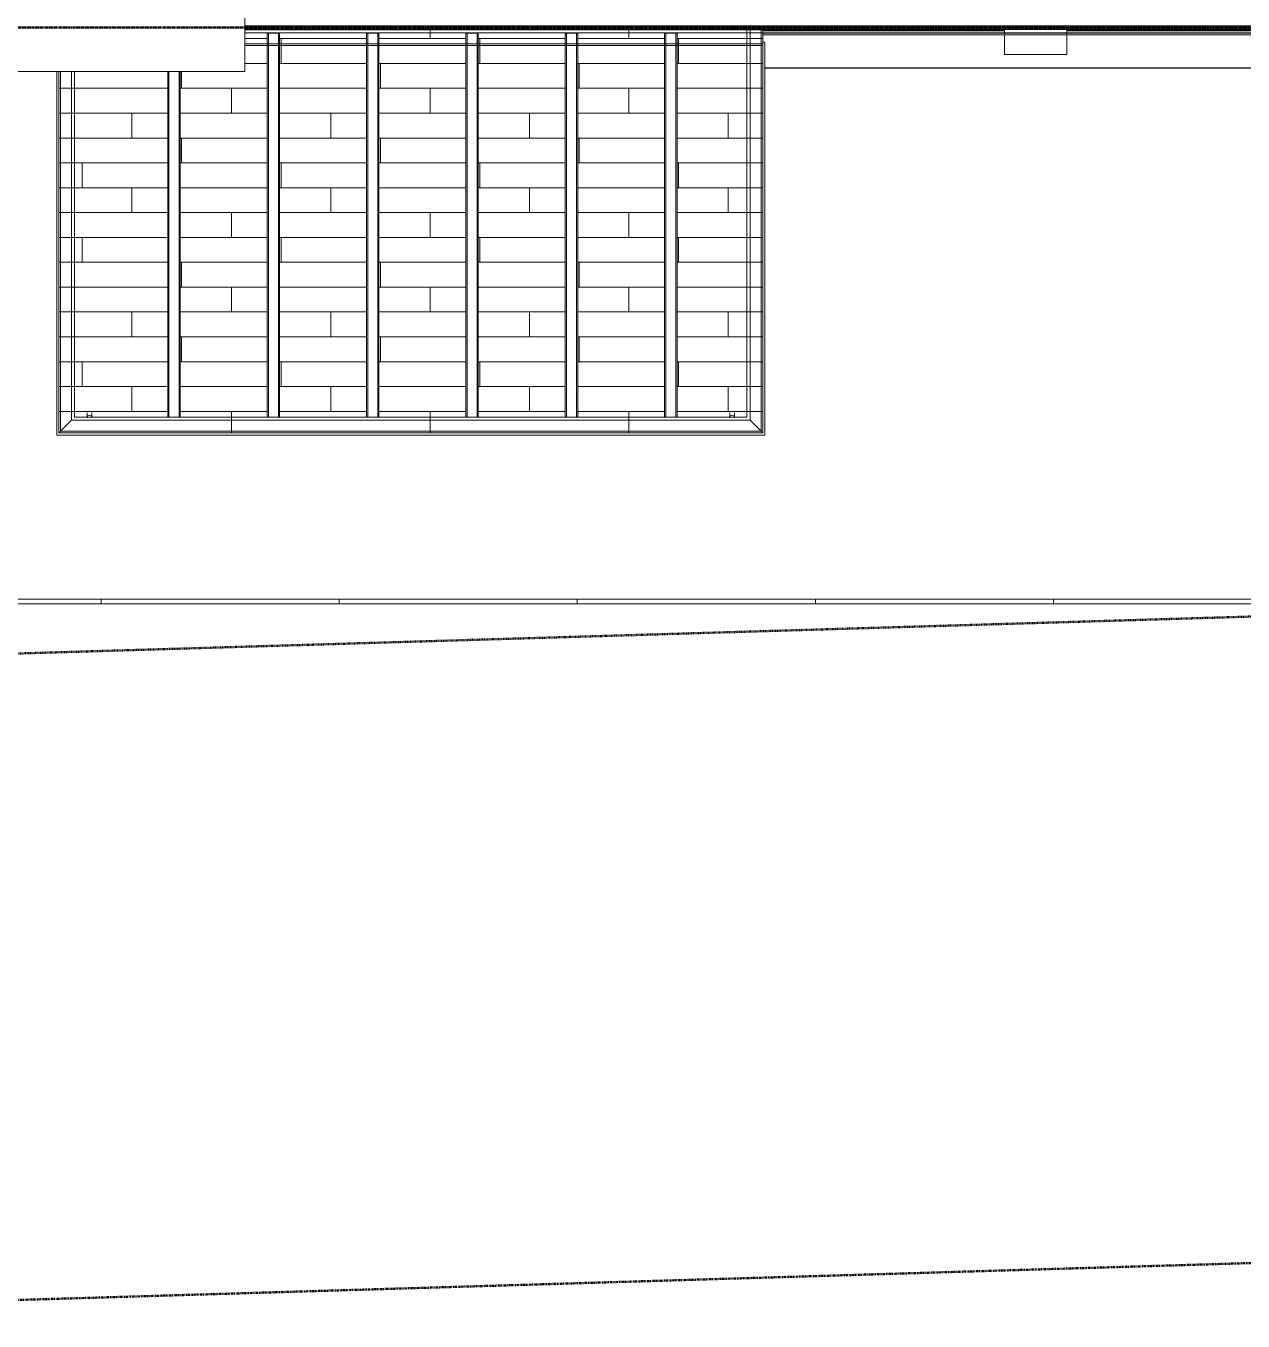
# Model space of a CAD drawing. Header units: inches. Extents: x -4218 to -1830, y 9767 to 12426.
# Drawn here: x -3716.9 to -3520.9, y 9772 to 9980.4 of the extents above; entities that cross this region are included whole.
import ezdxf

# ---------------------------------------------------------------- set-up
doc = ezdxf.new("R2010")
doc.units = ezdxf.units.IN
doc.header["$MEASUREMENT"] = 0
doc.linetypes.add('Dash 1_16_', pattern=[0.125, 0.0625, -0.0625])
doc.linetypes.add('Double Dash 3_8_', pattern=[1, 0.375, -0.125, 0.125, -0.125, 0.125, -0.125])
for name, color, linetype, lineweight in [('A-CLNG-5', 13, 'Continuous', 9), ('A-DETL-MBND', 5, 'Continuous', 9), ('A-DETL-MBND-5', 9, 'Continuous', 9), ('A-FLOR-HRAL', 11, 'Continuous', 9), ('A-GENM', 5, 'Continuous', 9), ('A-GLAZ-CURT', 52, 'Continuous', 9), ('A-WALL-7', 113, 'Continuous', 9), ('C-PROP-LINE', 91, 'Double Dash 3_8_', 50), ('C-PROP-LINE-1', 91, 'Dash 1_16_', 50), ('E-ELEC-EQPM', 71, 'Continuous', 9), ('S-BEAM', 12, 'Continuous', 9)]:
    doc.layers.add(name, color=color, linetype=linetype, lineweight=lineweight)

# ---------------------------------------------------------------- blocks, each defined once
blk = doc.blocks.new('Basic Wall _ EXT - FIBER CEMENT - LARGE - ___-2505169-BACKGROUND - RCP - 1ST FLOOR')
at = {"layer": 'A-WALL-7'}
for p, q in [((-3147.37, 9979.9), (-3681.65, 9979.9)), ((-3147.37, 9979.9), (-3681.65, 9979.9)), ((-3681.65, 9979.87), (-3147.37, 9979.87)), ((-3147.37, 9979.87), (-3681.65, 9979.87))]:
    blk.add_line(p, q, dxfattribs=at)
blk = doc.blocks.new('Basic Wall _ EXT - FIBER CEMENT - LARGE - ___-2162463-BACKGROUND - RCP - 1ST FLOOR')
at = {"layer": 'A-WALL-7'}
for p, q in [((-3289.79, 9979.32), (-3598.29, 9979.32)), ((-3289.79, 9979.31), (-3598.29, 9979.31)), ((-3289.79, 9979.31), (-3598.29, 9979.31)), ((-3289.79, 9979.3), (-3598.29, 9979.3)), ((-3289.79, 9979.28), (-3598.29, 9979.28)), ((-3289.79, 9979.28), (-3598.29, 9979.28)), ((-3289.79, 9978.98), (-3598.29, 9978.98))]:
    blk.add_line(p, q, dxfattribs=at)
blk = doc.blocks.new('Basic Wall _ EXT - FIBER CEMENT - SMALL - ___-2145937-BACKGROUND - RCP - 1ST FLOOR')
at = {"layer": 'A-DETL-MBND'}
for p, q in [((-3681.65, 9980.19), (-3606.45, 9980.19)), ((-3606.45, 9980.19), (-3681.65, 9980.19)), ((-3606.45, 9980.19), (-3681.65, 9980.19)), ((-3606.45, 9980.19), (-3606.37, 9980.19)), ((-3606.37, 9980.19), (-3606.45, 9980.19)), ((-3606.37, 9980.19), (-3606.45, 9980.19)), ((-3606.34, 9980.19), (-3603.57, 9980.19)), ((-3603.57, 9980.19), (-3606.34, 9980.19)), ((-3603.57, 9980.19), (-3606.34, 9980.19)), ((-3603.52, 9980.19), (-3603.46, 9980.19)), ((-3603.46, 9980.19), (-3603.52, 9980.19)), ((-3603.46, 9980.19), (-3603.52, 9980.19)), ((-3603.46, 9980.19), (-3603.38, 9980.19)), ((-3603.38, 9980.19), (-3603.46, 9980.19)), ((-3603.38, 9980.19), (-3603.46, 9980.19)), ((-3603.38, 9980.19), (-3603.29, 9980.19)), ((-3603.29, 9980.19), (-3603.38, 9980.19)), ((-3603.29, 9980.19), (-3603.38, 9980.19)), ((-3603.29, 9980.19), (-3603.2, 9980.19)), ((-3603.2, 9980.19), (-3603.29, 9980.19)), ((-3603.2, 9980.19), (-3603.29, 9980.19)), ((-3603.2, 9980.19), (-3603.1, 9980.19)), ((-3603.1, 9980.19), (-3603.2, 9980.19)), ((-3603.1, 9980.19), (-3603.2, 9980.19)), ((-3603.1, 9980.19), (-3603.01, 9980.19)), ((-3603.01, 9980.19), (-3603.1, 9980.19)), ((-3603.01, 9980.19), (-3603.1, 9980.19)), ((-3603.01, 9980.19), (-3602.93, 9980.19)), ((-3602.93, 9980.19), (-3603.01, 9980.19)), ((-3602.93, 9980.19), (-3603.01, 9980.19)), ((-3602.82, 9980.19), (-3600.06, 9980.19)), ((-3600.06, 9980.19), (-3602.82, 9980.19)), ((-3600.06, 9980.19), (-3602.82, 9980.19)), ((-3600.02, 9980.19), (-3599.95, 9980.19)), ((-3599.95, 9980.19), (-3600.02, 9980.19)), ((-3599.95, 9980.19), (-3600.02, 9980.19)), ((-3599.95, 9980.19), (-3559.34, 9980.19)), ((-3559.34, 9980.19), (-3599.95, 9980.19)), ((-3559.34, 9980.19), (-3599.95, 9980.19)), ((-3559.34, 9979.73), (-3598.29, 9979.73)), ((-3559.34, 9979.66), (-3598.29, 9979.66)), ((-3549.34, 9980.19), (-3300.91, 9980.19)), ((-3300.91, 9980.19), (-3549.34, 9980.19)), ((-3300.91, 9980.19), (-3549.34, 9980.19)), ((-3300.91, 9979.73), (-3549.34, 9979.73)), ((-3300.91, 9979.66), (-3549.34, 9979.66)), ((-3290.15, 9973.7), (-3597.92, 9973.7)), ((-3290.15, 9973.7), (-3597.92, 9973.7)), ((-3597.92, 9973.63), (-3290.15, 9973.63)), ((-3290.15, 9973.63), (-3597.92, 9973.63))]:
    blk.add_line(p, q, dxfattribs=at)
blk = doc.blocks.new('Family1 - SCUPPER-V155-BACKGROUND - RCP - 1ST FLOOR')
at = {"layer": 'A-DETL-MBND'}
for p, q in [((5, 8.81), (-5, 8.81)), ((-5, 8.81), (-5, 5.64)), ((5, 8.81), (5, 5.64)), ((-5, 5.46), (-5, 5.31)), ((-5, 5.31), (-5, 4.76)), ((-5, 4.73), (-5, 4.44)), ((-5, 4.42), (-5, 4.36)), ((-5, 4.33), (-5, 4.23)), ((5, 5.46), (5, 5.31)), ((5, 5.31), (5, 4.76)), ((5, 4.73), (5, 4.44)), ((5, 4.41), (5, 4.36)), ((5, 4.33), (5, 4.24))]:
    blk.add_line(p, q, dxfattribs=at)
blk = doc.blocks.new('Railing - Railing-2700304-BACKGROUND - RCP - 1ST FLOOR')
at = {"layer": 'A-DETL-MBND'}
for p, q in [((-3597.92, 9977.83), (-3598.29, 9977.83)), ((-3597.92, 9977.83), (-3597.92, 9914.58)), ((-3711.97, 9914.58), (-3711.97, 9973.09)), ((-3597.92, 9914.58), (-3711.97, 9914.58))]:
    blk.add_line(p, q, dxfattribs=at)
blk = doc.blocks.new('Walls 55 - Walls 1-2574104-BACKGROUND - RCP - 1ST FLOOR')
at = {"layer": 'A-DETL-MBND'}
for p, q in [((-3707.07, 9917.47), (-3707.07, 9918.18)), ((-3706.32, 9918.18), (-3706.32, 9917.47))]:
    blk.add_line(p, q, dxfattribs=at)
for start_param, end_param in [(0.049078, 3.092515), (3.235897, 3.403392), (6.13645, 6.283185)]:
    blk.add_ellipse((-3706.69, 9917.45), major_axis=(0.375, 0), ratio=0.86769, start_param=start_param, end_param=end_param, dxfattribs=at)
blk = doc.blocks.new('Walls 56 - Walls 1-2574123-BACKGROUND - RCP - 1ST FLOOR')
at = {"layer": 'A-DETL-MBND'}
for p, q in [((-3606.45, 9980.38), (-3606.45, 9980.44)), ((-3606.45, 9980.28), (-3606.45, 9980.35)), ((-3606.45, 9980.19), (-3606.45, 9980.25)), ((-3606.45, 9979.9), (-3606.45, 9980.19)), ((-3603.57, 9980.38), (-3603.57, 9980.44)), ((-3603.57, 9980.28), (-3603.57, 9980.36)), ((-3603.57, 9980.19), (-3603.57, 9980.25)), ((-3603.57, 9979.9), (-3603.57, 9980.19)), ((-3602.82, 9980.44), (-3602.82, 9980.38)), ((-3602.82, 9980.36), (-3602.82, 9980.28)), ((-3602.82, 9980.25), (-3602.82, 9980.19)), ((-3602.82, 9980.19), (-3602.82, 9979.9)), ((-3599.95, 9980.44), (-3599.95, 9980.38)), ((-3599.95, 9980.36), (-3599.95, 9980.28)), ((-3599.95, 9980.25), (-3599.95, 9980.19)), ((-3599.95, 9980.19), (-3599.95, 9979.9)), ((-3603.57, 9917.47), (-3603.57, 9918.18)), ((-3602.82, 9918.18), (-3602.82, 9917.47))]:
    blk.add_line(p, q, dxfattribs=at)
for centre, start_param, end_param in [((-3603.2, 9980.51), 3.403392, 3.561071), ((-3603.2, 9980.51), 3.665191, 3.919092), ((-3603.2, 9980.51), 4.18879, 4.447982), ((-3603.2, 9980.51), 4.45059, 4.587024), ((-3603.2, 9980.51), 4.587024, 4.709688), ((-3603.2, 9980.51), 4.712389, 4.837754), ((-3603.2, 9980.51), 4.837754, 4.971578), ((-3603.2, 9980.51), 4.974188, 5.233645), ((-3603.2, 9980.51), 5.506455, 5.758233), ((-3603.2, 9980.51), 5.865429, 6.020685), ((-3603.2, 9917.45), 0.049078, 3.092515), ((-3603.2, 9917.45), 3.141593, 3.403392), ((-3603.2, 9917.45), 6.021386, 6.283185)]:
    blk.add_ellipse(centre, major_axis=(0.375, 0), ratio=0.86769, start_param=start_param, end_param=end_param, dxfattribs=at)
blk = doc.blocks.new('Walls 150 - Walls 3-2574143-BACKGROUND - RCP - 1ST FLOOR')
at = {"layer": 'A-DETL-MBND'}
for p, q in [((-3600.82, 9979.83), (-3681.65, 9979.83)), ((-3681.65, 9979.83), (-3598.29, 9979.83)), ((-3600.82, 9979.34), (-3681.65, 9979.34)), ((-3600.82, 9979.34), (-3681.65, 9979.34)), ((-3600.33, 9979.83), (-3600.82, 9979.83)), ((-3600.82, 9979.34), (-3600.82, 9979.83)), ((-3600.82, 9979.83), (-3600.82, 9917.47)), ((-3600.33, 9979.83), (-3600.82, 9979.83)), ((-3600.82, 9979.83), (-3598.29, 9979.83)), ((-3598.31, 9979.34), (-3600.82, 9979.34)), ((-3598.31, 9979.34), (-3600.82, 9979.34)), ((-3600.82, 9977.57), (-3600.82, 9979.34)), ((-3598.37, 9979.83), (-3600.33, 9979.83)), ((-3600.33, 9979.83), (-3600.33, 9977.3)), ((-3600.33, 9979.83), (-3600.33, 9977.3)), ((-3598.37, 9979.83), (-3600.33, 9979.83)), ((-3600.33, 9979.83), (-3598.56, 9979.83)), ((-3598.56, 9979.83), (-3600.33, 9979.83)), ((-3598.56, 9979.83), (-3598.56, 9977.3)), ((-3598.56, 9979.83), (-3598.56, 9979.34)), ((-3598.56, 9979.83), (-3598.29, 9979.83)), ((-3598.49, 9979.83), (-3598.56, 9979.83)), ((-3598.56, 9979.34), (-3598.56, 9977.57)), ((-3598.29, 9979.83), (-3598.49, 9979.83)), ((-3598.29, 9979.83), (-3598.29, 9979.34)), ((-3598.29, 9977.3), (-3598.29, 9979.83)), ((-3598.29, 9979.83), (-3598.29, 9979.34)), ((-3598.29, 9914.94), (-3598.29, 9979.83)), ((-3598.29, 9979.83), (-3598.29, 9979.34)), ((-3598.29, 9979.34), (-3598.29, 9977.38)), ((-3598.29, 9977.57), (-3598.29, 9979.34)), ((-3598.29, 9979.34), (-3598.29, 9977.57)), ((-3598.29, 9979.34), (-3598.29, 9977.57)), ((-3598.29, 9979.34), (-3598.29, 9977.38)), ((-3600.82, 9977.57), (-3681.65, 9977.57)), ((-3678.08, 9977.57), (-3681.65, 9977.57)), ((-3678.08, 9977.3), (-3681.65, 9977.3)), ((-3598.29, 9977.3), (-3681.65, 9977.3)), ((-3678.08, 9977.3), (-3681.65, 9977.3)), ((-3662.08, 9977.57), (-3676.08, 9977.57)), ((-3662.08, 9977.3), (-3676.08, 9977.3)), ((-3662.08, 9977.3), (-3676.08, 9977.3)), ((-3646.08, 9977.57), (-3660.08, 9977.57)), ((-3646.08, 9977.3), (-3660.08, 9977.3)), ((-3646.08, 9977.3), (-3660.08, 9977.3)), ((-3630.08, 9977.57), (-3644.08, 9977.57)), ((-3630.08, 9977.3), (-3644.08, 9977.3)), ((-3630.08, 9977.3), (-3644.08, 9977.3)), ((-3614.08, 9977.57), (-3628.08, 9977.57)), ((-3614.08, 9977.3), (-3628.08, 9977.3)), ((-3614.08, 9977.3), (-3628.08, 9977.3)), ((-3600.82, 9977.57), (-3612.08, 9977.57)), ((-3600.82, 9977.3), (-3612.08, 9977.3)), ((-3600.82, 9977.3), (-3612.08, 9977.3)), ((-3598.29, 9977.57), (-3600.82, 9977.57)), ((-3600.33, 9977.57), (-3600.82, 9977.57)), ((-3600.82, 9977.5), (-3600.82, 9977.57)), ((-3600.82, 9977.43), (-3600.82, 9977.5)), ((-3600.82, 9977.38), (-3600.82, 9977.43)), ((-3600.33, 9977.3), (-3600.82, 9977.3)), ((-3600.33, 9977.3), (-3600.82, 9977.3)), ((-3600.82, 9917.47), (-3600.82, 9977.3)), ((-3598.56, 9977.57), (-3600.33, 9977.57)), ((-3598.56, 9977.3), (-3600.33, 9977.3)), ((-3598.49, 9977.3), (-3600.33, 9977.3)), ((-3600.33, 9977.3), (-3600.33, 9916.98)), ((-3600.33, 9977.3), (-3600.33, 9916.98)), ((-3598.29, 9977.57), (-3598.56, 9977.57)), ((-3598.56, 9977.57), (-3598.56, 9977.3)), ((-3598.29, 9977.3), (-3598.56, 9977.3)), ((-3598.56, 9977.3), (-3598.56, 9915.21)), ((-3598.56, 9977.3), (-3598.56, 9915.21)), ((-3598.43, 9977.3), (-3598.49, 9977.3)), ((-3598.29, 9977.43), (-3598.29, 9977.57)), ((-3598.29, 9977.57), (-3598.29, 9977.43)), ((-3598.29, 9977.57), (-3598.29, 9977.3)), ((-3598.29, 9977.38), (-3598.29, 9977.43)), ((-3598.29, 9977.43), (-3598.29, 9977.3)), ((-3598.29, 9977.3), (-3598.29, 9977.38)), ((-3598.29, 9977.3), (-3598.29, 9914.94)), ((-3598.29, 9977.3), (-3598.29, 9914.94)), ((-3711.61, 9914.94), (-3711.61, 9973.09)), ((-3711.61, 9914.94), (-3711.61, 9973.09)), ((-3711.61, 9914.94), (-3711.61, 9973.09)), ((-3711.34, 9915.21), (-3711.34, 9973.09)), ((-3711.34, 9915.21), (-3711.34, 9973.09)), ((-3709.57, 9916.98), (-3709.57, 9973.09)), ((-3709.57, 9916.98), (-3709.57, 9973.09)), ((-3709.08, 9973.09), (-3709.08, 9917.47)), ((-3709.08, 9917.47), (-3709.08, 9973.09)), ((-3709.57, 9916.98), (-3711.34, 9915.21)), ((-3711.34, 9915.21), (-3709.57, 9916.98)), ((-3600.33, 9916.98), (-3709.57, 9916.98)), ((-3600.33, 9916.98), (-3709.57, 9916.98)), ((-3709.08, 9917.47), (-3707.07, 9917.47)), ((-3600.82, 9917.47), (-3709.08, 9917.47)), ((-3707.06, 9917.47), (-3706.32, 9917.47)), ((-3706.32, 9917.47), (-3694.08, 9917.47)), ((-3694.08, 9917.47), (-3693.89, 9917.47)), ((-3693.89, 9917.47), (-3692.27, 9917.47)), ((-3692.27, 9917.47), (-3692.08, 9917.47)), ((-3692.08, 9917.47), (-3678.08, 9917.47)), ((-3678.08, 9917.47), (-3677.89, 9917.47)), ((-3677.89, 9917.47), (-3676.27, 9917.47)), ((-3676.27, 9917.47), (-3676.08, 9917.47)), ((-3676.08, 9917.47), (-3662.08, 9917.47)), ((-3662.08, 9917.47), (-3661.89, 9917.47)), ((-3661.89, 9917.47), (-3660.27, 9917.47)), ((-3660.27, 9917.47), (-3660.08, 9917.47)), ((-3660.08, 9917.47), (-3646.08, 9917.47)), ((-3646.08, 9917.47), (-3645.89, 9917.47)), ((-3645.89, 9917.47), (-3644.27, 9917.47)), ((-3644.27, 9917.47), (-3644.08, 9917.47)), ((-3644.08, 9917.47), (-3630.08, 9917.47)), ((-3630.08, 9917.47), (-3629.89, 9917.47)), ((-3629.89, 9917.47), (-3628.27, 9917.47)), ((-3628.27, 9917.47), (-3628.08, 9917.47)), ((-3628.08, 9917.47), (-3614.08, 9917.47)), ((-3614.08, 9917.47), (-3613.89, 9917.47)), ((-3613.89, 9917.47), (-3612.27, 9917.47)), ((-3612.27, 9917.47), (-3612.08, 9917.47)), ((-3612.08, 9917.47), (-3603.57, 9917.47)), ((-3603.57, 9917.47), (-3602.83, 9917.47)), ((-3602.82, 9917.47), (-3600.82, 9917.47)), ((-3598.56, 9915.21), (-3600.33, 9916.98)), ((-3600.33, 9916.98), (-3598.56, 9915.21)), ((-3598.29, 9914.94), (-3711.61, 9914.94)), ((-3711.61, 9914.94), (-3598.29, 9914.94)), ((-3598.29, 9914.94), (-3711.61, 9914.94)), ((-3598.56, 9915.21), (-3711.34, 9915.21)), ((-3598.56, 9915.21), (-3711.34, 9915.21))]:
    blk.add_line(p, q, dxfattribs=at)
for points, knots in [([(-3711.61, 9914.94), (-3711.61, 9914.94), (-3711.61, 9914.94), (-3711.59, 9914.96), (-3711.58, 9914.98), (-3711.56, 9914.99), (-3711.54, 9915.01), (-3711.53, 9915.02), (-3711.51, 9915.04), (-3711.49, 9915.06), (-3711.47, 9915.08), (-3711.44, 9915.11), (-3711.4, 9915.15), (-3711.36, 9915.19), (-3711.34, 9915.21)], [-1, -1, -1, -1, -0.833333, -0.75, -0.666667, -0.583333, -0.541667, -0.5, -0.416667, -0.375, -0.333333, -0.25, -0.166667, 0, 0, 0, 0]), ([(-3711.53, 9915.02), (-3711.54, 9915.02), (-3711.54, 9915.01), (-3711.56, 9914.99), (-3711.58, 9914.98), (-3711.59, 9914.96), (-3711.61, 9914.94), (-3711.61, 9914.94), (-3711.61, 9914.94)], [-0.5, -0.5, -0.5, -0.5, -0.4583333, -0.4166667, -0.3333333, -0.25, -0.1666667, 0, 0, 0, 0]), ([(-3711.41, 9915.14), (-3711.42, 9915.13), (-3711.44, 9915.11), (-3711.47, 9915.08), (-3711.49, 9915.06), (-3711.51, 9915.04), (-3711.52, 9915.03), (-3711.53, 9915.02)], [-0.8333333, -0.8333333, -0.8333333, -0.8333333, -0.75, -0.6666667, -0.625, -0.5833333, -0.5, -0.5, -0.5, -0.5]), ([(-3598.3, 9914.95), (-3598.3, 9914.95), (-3598.31, 9914.96), (-3598.32, 9914.98), (-3598.34, 9914.99), (-3598.35, 9915.01), (-3598.37, 9915.02), (-3598.39, 9915.05), (-3598.42, 9915.07), (-3598.44, 9915.09), (-3598.46, 9915.11), (-3598.5, 9915.15), (-3598.53, 9915.19), (-3598.56, 9915.21)], [0.1666667, 0.1666667, 0.1666667, 0.1666667, 0.25, 0.3333333, 0.4166667, 0.4583333, 0.5, 0.5833333, 0.6666667, 0.7083333, 0.75, 0.8333333, 1, 1, 1, 1]), ([(-3598.56, 9915.21), (-3598.53, 9915.19), (-3598.5, 9915.15), (-3598.45, 9915.11), (-3598.43, 9915.08), (-3598.41, 9915.06), (-3598.39, 9915.04), (-3598.37, 9915.02), (-3598.35, 9915.01), (-3598.34, 9914.99), (-3598.32, 9914.98), (-3598.31, 9914.96), (-3598.29, 9914.94), (-3598.29, 9914.94), (-3598.29, 9914.94)], [0, 0, 0, 0, 0.166667, 0.25, 0.333333, 0.375, 0.416667, 0.5, 0.541667, 0.583333, 0.666667, 0.75, 0.833333, 1, 1, 1, 1])]:
    blk.add_open_spline(points, degree=3, knots=knots, dxfattribs=at)
for points in [[(-3711.34, 9915.21), (-3711.36, 9915.19), (-3711.39, 9915.16), (-3711.41, 9915.14)], [(-3598.29, 9914.94), (-3598.29, 9914.94), (-3598.29, 9914.94), (-3598.3, 9914.95)]]:
    blk.add_open_spline(points, degree=3, dxfattribs=at)
blk = doc.blocks.new('CISC HSS Rectangular_CSA G40_21_ - HS102x51x4_8-V238-BACKGROUND - RCP - 1ST FLOOR')
at = {"layer": 'A-DETL-MBND'}
for p, q in [((-30.9, 1), (24.72, 1)), ((-30.9, 1), (-30.9, 0.62)), ((-30.9, 0.82), (-30.9, 1)), ((-30.9, 0.62), (-30.9, 0.82)), ((24.72, 0.81), (-30.9, 0.81)), ((-30.9, 0.76), (-30.9, 0.81)), ((-30.9, 0.81), (-30.9, 0.62)), ((-30.9, 0.62), (-30.9, 0.76)), ((-30.9, 0.62), (-30.9, -0.62)), ((-30.9, 0.62), (-30.9, -0.62)), ((-30.9, -0.62), (-30.9, -1)), ((-30.9, -0.82), (-30.9, -0.62)), ((-30.9, -0.62), (-30.9, -0.76)), ((-30.9, -0.81), (-30.9, -0.62)), ((-30.9, -0.76), (-30.9, -0.81)), ((24.72, -0.81), (-30.9, -0.81)), ((-30.9, -1), (-30.9, -0.82)), ((24.72, -1), (-30.9, -1))]:
    blk.add_line(p, q, dxfattribs=at)
blk = doc.blocks.new('CISC HSS Rectangular_CSA G40_21_ - HS102x51x4_8-V202-BACKGROUND - RCP - 1ST FLOOR')
at = {"layer": 'A-DETL-MBND'}
for p, q in [((-30.9, 1), (28.92, 1)), ((-30.9, 1), (-30.9, 0.62)), ((-30.9, 0.82), (-30.9, 1)), ((-30.9, 0.62), (-30.9, 0.82)), ((28.92, 0.81), (-30.9, 0.81)), ((-30.9, 0.62), (-30.9, 0.81)), ((-30.9, 0.81), (-30.9, 0.62)), ((-30.9, 0.62), (-30.9, -0.62)), ((-30.9, 0.62), (-30.9, -0.62)), ((28.92, 1), (30.9, 1)), ((30.9, 0.81), (28.92, 0.81)), ((30.9, 0.62), (30.9, 1)), ((30.9, -0.62), (30.9, 0.62)), ((-30.9, -0.62), (-30.9, -1)), ((-30.9, -0.82), (-30.9, -0.62)), ((-30.9, -0.62), (-30.9, -0.81)), ((-30.9, -0.81), (-30.9, -0.62)), ((28.92, -0.81), (-30.9, -0.81)), ((-30.9, -1), (-30.9, -0.82)), ((28.92, -1), (-30.9, -1)), ((30.9, -0.81), (28.92, -0.81)), ((30.9, -1), (28.92, -1)), ((30.9, -1), (30.9, -0.62))]:
    blk.add_line(p, q, dxfattribs=at)
blk = doc.blocks.new('CISC HSS Rectangular_CSA G40_21_ - HS102x51x4_8-V219-BACKGROUND - RCP - 1ST FLOOR')
at = {"layer": 'A-DETL-MBND'}
for p, q in [((-30.9, 1), (28.92, 1)), ((-30.9, 1), (-30.9, 0.62)), ((-30.9, 0.82), (-30.9, 1)), ((-30.9, 0.62), (-30.9, 0.82)), ((28.92, 0.81), (-30.9, 0.81)), ((-30.9, 0.62), (-30.9, 0.81)), ((-30.9, 0.81), (-30.9, 0.62)), ((-30.9, 0.62), (-30.9, -0.62)), ((-30.9, 0.62), (-30.9, -0.62)), ((28.92, 1), (30.9, 1)), ((30.9, 0.81), (28.92, 0.81)), ((30.9, 0.62), (30.9, 1)), ((30.9, -0.62), (30.9, 0.62)), ((-30.9, -0.62), (-30.9, -1)), ((-30.9, -0.82), (-30.9, -0.62)), ((-30.9, -0.62), (-30.9, -0.76)), ((-30.9, -0.81), (-30.9, -0.62)), ((-30.9, -0.76), (-30.9, -0.81)), ((28.92, -0.81), (-30.9, -0.81)), ((-30.9, -1), (-30.9, -0.82)), ((28.92, -1), (-30.9, -1)), ((30.9, -0.81), (28.92, -0.81)), ((30.9, -1), (28.92, -1)), ((30.9, -1), (30.9, -0.62))]:
    blk.add_line(p, q, dxfattribs=at)
blk = doc.blocks.new('CISC HSS Rectangular_CSA G40_21_ - HS102x51x4_8-V216-BACKGROUND - RCP - 1ST FLOOR')
at = {"layer": 'A-DETL-MBND'}
for p, q in [((-30.9, 1), (28.92, 1)), ((-30.9, 1), (-30.9, 0.62)), ((-30.9, 0.89), (-30.9, 1)), ((-30.9, 0.82), (-30.9, 0.89)), ((-30.9, 0.62), (-30.9, 0.82)), ((28.92, 0.81), (-30.9, 0.81)), ((-30.9, 0.62), (-30.9, 0.81)), ((-30.9, 0.81), (-30.9, 0.62)), ((-30.9, 0.62), (-30.9, -0.62)), ((-30.9, 0.62), (-30.9, -0.62)), ((28.92, 1), (30.9, 1)), ((30.9, 0.81), (28.92, 0.81)), ((30.9, 0.62), (30.9, 1)), ((30.9, -0.62), (30.9, 0.62)), ((-30.9, -0.62), (-30.9, -1)), ((-30.9, -0.82), (-30.9, -0.62)), ((-30.9, -0.62), (-30.9, -0.81)), ((-30.9, -0.81), (-30.9, -0.62)), ((28.92, -0.81), (-30.9, -0.81)), ((-30.9, -1), (-30.9, -0.82)), ((28.92, -1), (-30.9, -1)), ((30.9, -0.81), (28.92, -0.81)), ((30.9, -1), (28.92, -1)), ((30.9, -1), (30.9, -0.62))]:
    blk.add_line(p, q, dxfattribs=at)
blk = doc.blocks.new('CISC HSS Rectangular_CSA G40_21_ - HS102x51x4_8-V239-BACKGROUND - RCP - 1ST FLOOR')
at = {"layer": 'A-DETL-MBND'}
for p, q in [((-30.9, 1), (28.92, 1)), ((-30.9, 1), (-30.9, 0.62)), ((-30.9, 0.82), (-30.9, 1)), ((-30.9, 0.62), (-30.9, 0.82)), ((28.92, 0.81), (-30.9, 0.81)), ((-30.9, 0.62), (-30.9, 0.81)), ((-30.9, 0.81), (-30.9, 0.62)), ((-30.9, 0.62), (-30.9, -0.62)), ((-30.9, 0.62), (-30.9, -0.62)), ((28.92, 1), (30.9, 1)), ((30.9, 0.81), (28.92, 0.81)), ((30.9, 0.62), (30.9, 1)), ((30.9, -0.62), (30.9, 0.62)), ((-30.9, -0.62), (-30.9, -1)), ((-30.9, -0.82), (-30.9, -0.62)), ((-30.9, -0.62), (-30.9, -0.76)), ((-30.9, -0.81), (-30.9, -0.62)), ((-30.9, -0.76), (-30.9, -0.81)), ((28.92, -0.81), (-30.9, -0.81)), ((-30.9, -0.89), (-30.9, -0.82)), ((-30.9, -1), (-30.9, -0.89)), ((28.92, -1), (-30.9, -1)), ((30.9, -0.81), (28.92, -0.81)), ((30.9, -1), (28.92, -1)), ((30.9, -1), (30.9, -0.62))]:
    blk.add_line(p, q, dxfattribs=at)
blk = doc.blocks.new('262400 - Switchboards and Panelboards - Electric Panel - Generic - 262400 - Switchboards and Panelboards - Electric Panel - Generic-2655902-BACKGROUND - RCP - 1ST FLOOR')
at = {"layer": 'E-ELEC-EQPM'}
for p, q in [((0, 0), (0, 36)), ((0, 36), (39, 36)), ((39, 36), (39, 0)), ((39, 0), (0, 0))]:
    blk.add_line(p, q, dxfattribs=at)
blk = doc.blocks.new('Horizontal_Siding - Horizontal_Siding-2907273-BACKGROUND - RCP - 1ST FLOOR')
at = {"layer": 'A-GLAZ-CURT'}
for p, q in [((19.17, 2.25), (-19.17, 2.25)), ((-19.17, 2.25), (-19.17, 1.5)), ((19.17, 2.25), (19.17, 1.5)), ((-19.17, 1.5), (19.17, 1.5))]:
    blk.add_line(p, q, dxfattribs=at)
blk = doc.blocks.new('Family - ___-1878357-BACKGROUND - RCP - 1ST FLOOR')
at = {"layer": 'C-PROP-LINE'}
blk.add_line((-3831.82, 9771.98), (-2096.45, 9823.93), dxfattribs=at)
blk = doc.blocks.new('Family - ___-2835860-BACKGROUND - RCP - 1ST FLOOR')
at = {"layer": 'C-PROP-LINE-1'}
blk.add_line((-2636.92, 9980.19), (-3860.72, 9980.19), dxfattribs=at)
blk = doc.blocks.new('Family - ___-2835932-BACKGROUND - RCP - 1ST FLOOR')
at = {"layer": 'C-PROP-LINE-1'}
blk.add_line((-2067.55, 9980.19), (-3860.72, 9980.19), dxfattribs=at)
blk = doc.blocks.new('Family - ___-2855424-BACKGROUND - RCP - 1ST FLOOR')
at = {"layer": 'C-PROP-LINE-1'}
blk.add_line((-3987.11, 9871.38), (-1939.77, 9932.67), dxfattribs=at)

msp = doc.modelspace()

# ---------------------------------------------------------------- hatches: boundary and pattern name
at = {"layer": 'A-DETL-MBND-5'}
h = msp.add_hatch(dxfattribs=at)
h.set_pattern_fill('FP_30', color=256, style=0, pattern_type=2)
h.set_pattern_definition([(0, (-3603.853, 9858.389), (0, -4), []), (270, (-3603.853, 9858.389), (-8, -8), [4, -28]), (270, (-3587.853, 9854.389), (-8, -8), [4, -28])])
h.paths.add_polyline_path([(-3709.08, 9914.94), (-3598.29, 9914.98), (-3598.32, 9979.83), (-3681.65, 9979.83), (-3681.65, 9973.09), (-3692.08, 9973.09), (-3692.08, 9917.47), (-3694.08, 9917.47), (-3694.08, 9973.09), (-3711.61, 9973.09), (-3711.57, 9914.94), (-3709.57, 9914.94)], flags=0)
h.paths.add_polyline_path([(-3711.34, 9915.14), (-3711.34, 9915.14), (-3709.57, 9915.14)], flags=0)
h.paths.add_polyline_path([(-3644.46, 9917.47), (-3646.08, 9917.47), (-3646.08, 9979.27), (-3644.08, 9979.27), (-3644.08, 9917.47), (-3644.32, 9917.47)], flags=0)
h.paths.add_polyline_path([(-3677.97, 9917.47), (-3678.08, 9917.47), (-3678.08, 9979.27), (-3676.08, 9979.27), (-3676.08, 9917.47), (-3677.89, 9917.47)], flags=0)
h.paths.add_polyline_path([(-3661.97, 9917.47), (-3662.08, 9917.47), (-3662.08, 9979.27), (-3660.08, 9979.27), (-3660.08, 9917.47), (-3661.89, 9917.47)], flags=0)
h.paths.add_polyline_path([(-3614.08, 9917.47), (-3614.08, 9979.27), (-3612.08, 9979.27), (-3612.08, 9917.47), (-3613.97, 9917.47)], flags=0)
h.paths.add_polyline_path([(-3629.97, 9917.47), (-3630.08, 9917.47), (-3630.08, 9979.27), (-3628.08, 9979.27), (-3628.08, 9917.47), (-3629.89, 9917.47)], flags=0)

# ---------------------------------------------------------------- linework, layer by layer
at = {"layer": 'A-CLNG-5'}
msp.add_line((-2752.52, 9980.44), (-3681.65, 9980.44), dxfattribs=at)
at = {"layer": 'A-DETL-MBND'}
for p, q in [((-3520.94, 9980.19), (-3681.65, 9980.19)), ((-3681.65, 9979.83), (-3598.37, 9979.83)), ((-3598.29, 9979.83), (-3598.29, 9977.38)), ((-3559.34, 9980.39), (-3559.34, 9980.3)), ((-3559.34, 9980.26), (-3559.34, 9980.22)), ((-3549.34, 9980.39), (-3549.34, 9980.3)), ((-3549.34, 9980.27), (-3549.34, 9980.21)), ((-3598.29, 9977.3), (-3598.29, 9914.94)), ((-3711.61, 9914.94), (-3711.61, 9973.09)), ((-3598.29, 9914.94), (-3711.61, 9914.94))]:
    msp.add_line(p, q, dxfattribs=at)
at = {"layer": 'A-WALL-7'}
for p, q in [((-3674.72, 9980.19), (-3674.72, 9980.44)), ((-3674.54, 9980.44), (-3674.54, 9980.19)), ((-3673.59, 9980.44), (-3673.59, 9980.19)), ((-3637.46, 9980.19), (-3637.46, 9980.44)), ((-3636.51, 9980.19), (-3636.51, 9980.44)), ((-3597.74, 9980.44), (-3597.74, 9980.19)), ((-3559.71, 9980.22), (-3559.71, 9980.44))]:
    msp.add_line(p, q, dxfattribs=at)

# ---------------------------------------------------------------- block references
at = {"layer": 'A-FLOR-HRAL'}
msp.add_blockref('Railing - Railing-2700304-BACKGROUND - RCP - 1ST FLOOR', (0, 0), dxfattribs=at)
at = {"layer": 'A-GENM', "rotation": 180}
msp.add_blockref('Family1 - SCUPPER-V155-BACKGROUND - RCP - 1ST FLOOR', (-3554.34, 9984.63), dxfattribs=at)
at = {"layer": 'A-GLAZ-CURT', "rotation": 180}
for p in [(-3723.98, 9889.69), (-3685.65, 9889.69), (-3647.31, 9889.69), (-3608.97, 9889.69), (-3570.63, 9889.69), (-3532.3, 9889.69)]:
    msp.add_blockref('Horizontal_Siding - Horizontal_Siding-2907273-BACKGROUND - RCP - 1ST FLOOR', p, dxfattribs=at)
at = {"layer": 'A-WALL-7'}
for name in ['Basic Wall _ EXT - FIBER CEMENT - SMALL - ___-2145937-BACKGROUND - RCP - 1ST FLOOR', 'Basic Wall _ EXT - FIBER CEMENT - LARGE - ___-2162463-BACKGROUND - RCP - 1ST FLOOR', 'Basic Wall _ EXT - FIBER CEMENT - LARGE - ___-2505169-BACKGROUND - RCP - 1ST FLOOR', 'Walls 150 - Walls 3-2574143-BACKGROUND - RCP - 1ST FLOOR', 'Walls 56 - Walls 1-2574123-BACKGROUND - RCP - 1ST FLOOR', 'Walls 55 - Walls 1-2574104-BACKGROUND - RCP - 1ST FLOOR']:
    msp.add_blockref(name, (0, 0), dxfattribs=at)
at = {"layer": 'C-PROP-LINE'}
msp.add_blockref('Family - ___-1878357-BACKGROUND - RCP - 1ST FLOOR', (0, 0), dxfattribs=at)
at = {"layer": 'C-PROP-LINE-1'}
for name in ['Family - ___-2835860-BACKGROUND - RCP - 1ST FLOOR', 'Family - ___-2835932-BACKGROUND - RCP - 1ST FLOOR', 'Family - ___-2855424-BACKGROUND - RCP - 1ST FLOOR']:
    msp.add_blockref(name, (0, 0), dxfattribs=at)
at = {"layer": 'E-ELEC-EQPM', "rotation": 180}
msp.add_blockref('262400 - Switchboards and Panelboards - Electric Panel - Generic - 262400 - Switchboards and Panelboards - Electric Panel - Generic-2655902-BACKGROUND - RCP - 1ST FLOOR', (-3681.65, 10009.09), dxfattribs=at)
at = {"layer": 'S-BEAM', "rotation": 89.99999999999937}
for name, p in [('CISC HSS Rectangular_CSA G40_21_ - HS102x51x4_8-V202-BACKGROUND - RCP - 1ST FLOOR', (-3677.08, 9948.37)), ('CISC HSS Rectangular_CSA G40_21_ - HS102x51x4_8-V219-BACKGROUND - RCP - 1ST FLOOR', (-3661.08, 9948.37)), ('CISC HSS Rectangular_CSA G40_21_ - HS102x51x4_8-V202-BACKGROUND - RCP - 1ST FLOOR', (-3645.08, 9948.37)), ('CISC HSS Rectangular_CSA G40_21_ - HS102x51x4_8-V216-BACKGROUND - RCP - 1ST FLOOR', (-3629.08, 9948.37)), ('CISC HSS Rectangular_CSA G40_21_ - HS102x51x4_8-V239-BACKGROUND - RCP - 1ST FLOOR', (-3613.08, 9948.37)), ('CISC HSS Rectangular_CSA G40_21_ - HS102x51x4_8-V238-BACKGROUND - RCP - 1ST FLOOR', (-3693.08, 9948.37))]:
    msp.add_blockref(name, p, dxfattribs=at)

doc.saveas('drawing.dxf')
